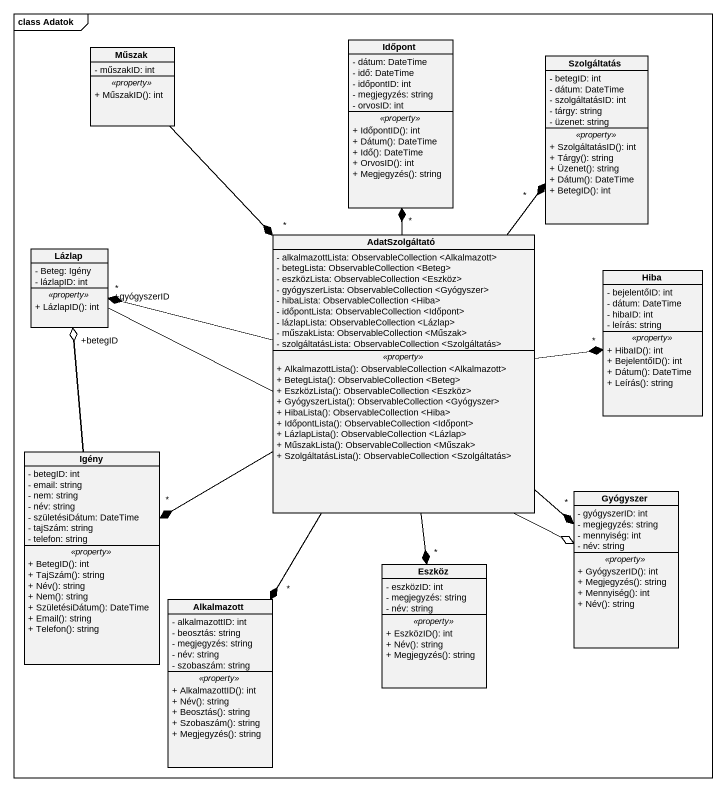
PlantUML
@startuml
mainframe class Adatok
hide circle
hide empty members
skinparam classAttributeIconSize 0
class Időpont {
  - dátum: DateTime
  - idő: DateTime
  - időpontID: int
  - megjegyzés: string
  - orvosID: int
  .. <<property>> ..
  + IdőpontID(): int
  + Dátum(): DateTime
  + Idő(): DateTime
  + OrvosID(): int
  + Megjegyzés(): string
}
class Műszak {
  - műszakID: int
  .. <<property>> ..
  + MűszakID(): int
}
class Szolgáltatás {
  - betegID: int
  - dátum: DateTime
  - szolgáltatásID: int
  - tárgy: string
  - üzenet: string
  .. <<property>> ..
  + SzolgáltatásID(): int
  + Tárgy(): string
  + Üzenet(): string
  + Dátum(): DateTime
  + BetegID(): int
}
class AdatSzolgáltató {
  - alkalmazottLista: ObservableCollection <Alkalmazott>
  - betegLista: ObservableCollection <Beteg>
  - eszközLista: ObservableCollection <Eszköz>
  - gyógyszerLista: ObservableCollection <Gyógyszer>
  - hibaLista: ObservableCollection <Hiba>
  - időpontLista: ObservableCollection <Időpont>
  - lázlapLista: ObservableCollection <Lázlap>
  - műszakLista: ObservableCollection <Műszak>
  - szolgáltatásLista: ObservableCollection <Szolgáltatás>
  .. <<property>> ..
  + AlkalmazottLista(): ObservableCollection <Alkalmazott>
  + BetegLista(): ObservableCollection <Beteg>
  + EszközLista(): ObservableCollection <Eszköz>
  + GyógyszerLista(): ObservableCollection <Gyógyszer>
  + HibaLista(): ObservableCollection <Hiba>
  + IdőpontLista(): ObservableCollection <Időpont>
  + LázlapLista(): ObservableCollection <Lázlap>
  + MűszakLista(): ObservableCollection <Műszak>
  + SzolgáltatásLista(): ObservableCollection <Szolgáltatás>
}
class Lázlap {
  - Beteg: Igény
  - lázlapID: int
  .. <<property>> ..
  + LázlapID(): int
}
class Hiba {
  - bejelentőID: int
  - dátum: DateTime
  - hibaID: int
  - leírás: string
  .. <<property>> ..
  + HibaID(): int
  + BejelentőID(): int
  + Dátum(): DateTime
  + Leírás(): string
}
class Igény {
  - betegID: int
  - email: string
  - nem: string
  - név: string
  - születésiDátum: DateTime
  - tajSzám: string
  - telefon: string
  .. <<property>> ..
  + BetegID(): int
  + TajSzám(): string
  + Név(): string
  + Nem(): string
  + SzületésiDátum(): DateTime
  + Email(): string
  + Telefon(): string
}
class Gyógyszer {
  - gyógyszerID: int
  - megjegyzés: string
  - mennyiség: int
  - név: string
  .. <<property>> ..
  + GyógyszerID(): int
  + Megjegyzés(): string
  + Mennyiség(): int
  + Név(): string
}
class Eszköz {
  - eszközID: int
  - megjegyzés: string
  - név: string
  .. <<property>> ..
  + EszközID(): int
  + Név(): string
  + Megjegyzés(): string
}
class Alkalmazott {
  - alkalmazottID: int
  - beosztás: string
  - megjegyzés: string
  - név: string
  - szobaszám: string
  .. <<property>> ..
  + AlkalmazottID(): int
  + Név(): string
  + Beosztás(): string
  + Szobaszám(): string
  + Megjegyzés(): string
}
Műszak --* "*" AdatSzolgáltató
AdatSzolgáltató -up-* "*" Időpont
AdatSzolgáltató -up-* "*" Szolgáltatás
AdatSzolgáltató -left-* "*" Lázlap
AdatSzolgáltató -right-* "*" Hiba
AdatSzolgáltató -left-* "*" Igény
AdatSzolgáltató --* "*" Gyógyszer
AdatSzolgáltató --* "*" Eszköz
AdatSzolgáltató --* "*" Alkalmazott
Lázlap "+betegID" -- Igény
Lázlap "+gyógyszerID" -right- Gyógyszer
Lázlap -right-o Gyógyszer
Igény -up-o Lázlap
@enduml
